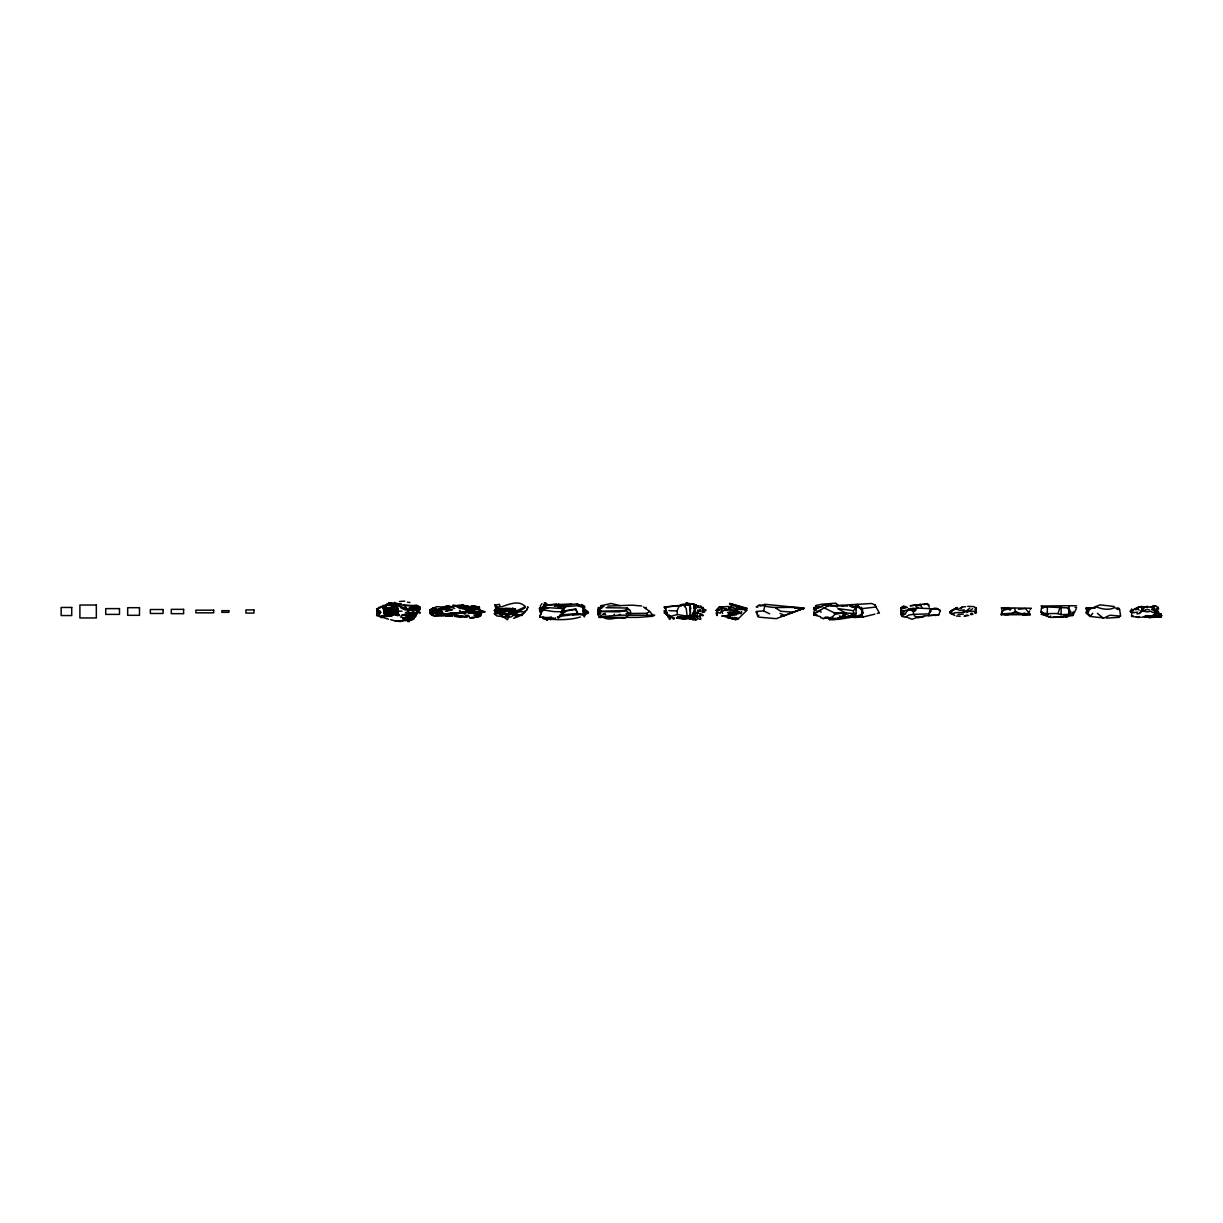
<?xml version="1.0" encoding="UTF-8"?>
<svg xmlns="http://www.w3.org/2000/svg" width="1223" height="1223" viewBox="0 0 1223 1223"><rect width="100%" height="100%" fill="white"/><g stroke="black" fill="none" stroke-linecap="round" stroke-linejoin="round"><path stroke-width="1.5" d="M677.435 618.058L676.426 617.844L678.184 618.196M690.659 618.869L690.674 617.951L689.436 618.211L691.515 618.624L690.888 618.135M382.631 606.287L380.705 607.541M433.141 611.148L432.438 611.103C435.694 611.041 429.151 613.105 431.276 611.469M695.016 610.797L693.884 603.933L664.242 607.051L665.312 608.718M386.025 606.608L386.56 607.739L389.923 607.892L396.451 606.898M383.655 610.445C386.697 607.693 380.506 610.415 385.902 610.506L389.602 609.941C394.372 611.057 400.196 609.023 395.595 606.822L393.821 607.281M690.154 605.737L690.491 616.866L690.154 605.737L690.857 608.809M478.361 616.086C481.342 617.722 482.275 612.004 478.636 611.622C481.251 611.439 480.394 608.901 476.68 608.687L478.942 608.58L476.129 607.923M727.532 612.647L733.8 614.129L734.824 613.915L734.641 611.683M477.337 616.209C475.976 614.97 479.951 618.242 475.701 615.811M385.612 614.374C383.762 616.331 384.282 611.424 384.588 611.775C383.059 609.222 391.085 611.913 385.765 611.775M902.008 612.127L901.351 614.817L905.402 614.114C906.167 609.711 914.972 605.874 915.507 610.323M940.365 610.629L937.154 608.611L933.883 608.458L937.154 608.611L940.365 610.629L938.698 614.94L928.639 615.521L930.596 609.528L937.154 608.611M481.143 614.619L478.697 613.013L480.196 613.151M377.418 611.041L376.791 608.764L380.384 607.602M395.228 605.889C401.037 607.632 394.784 611.638 390.397 608.779L387.324 609.788L386.881 608.076M734.366 617.401L737.668 618.226L737.24 619.45L738.417 618.639L746.687 610.43L746.81 608.274L729.535 603.352M976.03 609.283L976.092 608.045L973.86 606.623L967.714 606.333M440.02 611.959L441.304 610.292M439.776 612.157L439.776 612.157C438.354 613.824 441.625 609.237 439.118 613.38M1041.308 608.595L1041.094 612.188C1047.423 615.414 1055.006 611.852 1061.151 614.71L1069.147 614.252L1069.361 615.093L1067.679 615.658L1071.165 612.509L1068.596 608.259L1069.361 615.093M1086.345 609.727L1086.177 608.03L1087.966 613.075L1086.192 612.738L1087.706 611.699M383.181 608.947L382.784 607.724L386.376 607.388M444.927 615.093L457.035 613.518L450.599 613.411L455.629 613.335M717.855 612.448L716.143 610.216L718.971 607.235L728.082 606.486L733.418 607.327M1042.47 611.959L1042.332 613.915L1041.094 614.267L1047.836 616.102M380.384 606.547L381.163 606.684M498.969 612.31L503.494 617.065L510.862 617.019L524.575 608.014L524.743 606.088C518.369 599.851 508.569 604.544 501.43 606.853L497.44 607.067L494.719 605.156L497.027 610.078M923.732 616.361L917.464 616.942M524.575 608.014L524.743 606.088M598.123 614.695L598.506 607.464L598.307 608.351L600.676 608.335M689.894 617.844L685.308 617.661L684.987 619.083L687.112 617.783M1069.147 614.252L1068.596 608.259M447.251 608.106L439.898 608.886L443.964 607.586M380.078 613.594C377.357 614.053 381.072 619.48 383.013 616.637M444.652 609.497L442.267 609.513L444.148 608.687M559.263 605.033L558.59 603.887M1030.179 609.528L1031.325 608.259L1001.454 607.816L1002.34 612.173M697.4 615.016C687.938 621.33 696.147 611.5 695.535 606.898L695.734 606.012M820.602 616.698L813.647 614.863L814.029 611.745L816.337 608.442L823.92 605.232L847.615 606.058M376.638 609.023L377.54 610.491L376.653 615.521L388.41 619.174M696.85 613.487L697.003 612.31M703.026 608.473L703.164 607.357M1158.471 612.692L1154.955 613.686M565.102 611.821L562.534 612.035L559.721 616.438L557.535 616.973C559.033 620.092 562.809 612.692 565.102 611.821L554.004 611.622L542.462 609.757L539.679 616.958L553.958 618.135M383.793 610.751L384.817 612.249L385.291 611.21M699.77 617.355L700.794 615.475M1157.753 607.77L1157.86 606.944L1158.609 608.55L1156.729 611.79M680.615 618.364L679.254 618.318L682.266 618.716L682.954 617.508L686.623 618.425M468.149 608.626L467.66 607.648L470.091 607.617L476.924 609.13L475.854 609.253M1018.484 609.299L1025.455 608.534L1030.316 614.649L1001.24 614.787L1001.545 612.692L1004.129 609.681L1011.65 608.794M682.266 618.716L683.764 617.615M497.409 609.344L494.933 610.078L501.858 609.589M505.894 608.427L509.655 608.32L515.372 610.812L504.442 609.299L509.028 609.36L505.894 608.427L497.042 608.993L500.62 609.176M680.431 617.997L682.831 618.41M477.153 616.163L477.673 615.826C475.35 615.765 482.978 613.885 480.073 613.747L480.593 614.42M390.947 609.818C387.508 609.176 395.824 609.329 389.602 609.941M385.49 607.036C383.548 607.434 385.428 611.378 387.844 609.39L384.572 609.987L388.394 610.506L385.749 611.103L387.003 610.644M736.322 614.879L721.738 616.102L727.165 615.949L728.862 614.114M411.784 618.593L412.808 618.869L417.456 613.594L420.192 608.901L417.211 605.599L403.559 605.232L388.792 603.153L386.392 604.605L387.997 605.568L387.462 603.826L392.996 604.452L413.664 610.522L419.046 610.69L416.08 607.189L413.496 606.134L403.559 605.232L405.669 606.608L406.051 608.397M689.115 605.171L689.268 603.566L686.577 604.009M669.761 617.126L668.247 616.178L669.684 616.285M974.624 612.28L975.327 613.472L976.382 612.585L976.092 608.045M514.057 608.871L515.586 609.344L514.424 609.329L514.944 611.118L514.363 609.987C517.039 612.203 512.896 612.998 510.71 612.219L508.095 611.347L515.219 610.812L513.92 610.506M586.138 610.674L587.896 612.157L587.667 613.335L583.83 615.383M1137.298 608.397L1138.307 608.06L1137.436 607.678M667.085 613.946L666.856 612.754L665.266 613.38M684.559 606.486L685.476 604.07L680.6 605.11L681.41 604.468M376.745 609.543L377.188 613.411L377.403 612.478M734.503 610.445L733.418 610.201L737.836 611.118L737.866 612.326M446.655 615.536L431.688 615.307L430.007 609.803L432.667 608.244L436.458 608.565M696.422 617.508L693.288 619.664L692.401 619.419L692.386 616.53M515.097 608.871L515.128 610.201M780.106 613.38L784.478 615.398L804.153 608.198L776.253 618.67L758.917 617.156M437.314 610.292C443.108 613.243 439.286 607.892 434.731 610.72M478.468 613.518L479.844 613.503M383.915 616.132L384.511 616.866L384.939 615.169M717.121 614.374L717.366 615.566L716.602 614.42L717.519 611.439M902.177 616.27L901.672 613.105M544.709 606.256L545.229 603.917L546.926 603.765L544.724 605.568M1158.013 612.509L1158.395 613.258L1157.31 612.738L1157.524 611.164L1152.54 608.916M664.502 611.653L665.297 610.262M734.809 611.439L722.762 608.091L720.225 613.151L717.504 612.326M376.806 610.415L378.167 610.231M1046.674 613.885L1045.451 613.594L1045.176 614.787L1042.302 614.221L1041.094 611.897M418.511 610.95L420.238 613.136L418.419 612.081M692.554 614.695L691.989 616.912M677.787 618.181L679.927 617.829M1156.912 607.923L1155.659 610.445M669.562 615.429L668.14 617.08L668.4 615.765M1068.245 607.923L1047.347 606.975L1047.301 613.594M700.091 614.955L700.489 613.442L699.22 613.503M673.445 617.951L673.185 618.976L674.255 618.807M542.462 609.757L543.945 604.758L539.679 616.958M389.648 615.062L396.864 614.175L395.35 614.924C398.377 615.521 400.899 614.267 398.805 615.536M438.919 614.282C434.394 612.463 447.129 614.298 440.662 612.738M1089.387 609.925L1089.922 607.938L1095.166 607.709M692.692 617.997L694.297 617.523L692.401 619.419L692.463 617.34M758.871 615.154L757.786 616.682L756.334 611.531L763.534 610.919L764.879 606.042L759.147 604.85L756.303 606.99L757.97 607.005M429.9 612.57C435.923 612.54 428.509 612.906 430.267 612.83M465.764 610.323L471.069 609.574L474.814 610.873L471.94 610.094L473.484 610.277M956.233 608.167L957.15 607.418L950.347 611.867M523.368 613.854L525.538 610.843L524.56 612.081L517.039 611.439M437.635 610.613L438.874 610.567C436.535 610.139 440.311 608.855 438.216 609.696M705.365 609.88L704.586 612.188M478.896 611.24L478.942 610.246L484.92 611.882M480.318 611.454L479.599 612.264M689.405 615.276L687.464 618.196L688.748 615.979L688.259 617.798L689.42 617.187M1060.188 606.929L1057.971 613.503M903.354 614.129L904.24 611.133L910.294 608.458M510.71 612.219L511.29 612.692C513.477 613.457 517.619 612.478 514.562 610.69M694.603 605.584L693.884 603.933L679.453 605.645L676.931 610.95L677.435 614.527L690.491 616.866M692.677 613.059L694.282 611.974L694.465 606.165L693.823 606.868L695.811 607.953L694.924 609.864M599.01 610.858L597.94 614.252L599.331 617.447L638.589 617.37L652.486 616.316L654.687 615.245L619.037 615.184L602.572 616.514L597.879 613.442M512.804 613.778L513.843 613.854M901.427 612.555L901.443 607.846M1131.795 612.31L1131.55 616.438L1140.692 617.309M740.786 613.824L741.398 611.913M527.113 609.62L527.908 606.822L526.67 610.124L521.029 615.414L512.88 614.68M928.639 615.521L930.596 609.528M664.746 612.662L664.93 612.326M664.425 612.188L667.391 615.628M436.091 610.919L437.635 611.5L435.434 611.714M693.945 608.519L694.511 606.837L693.884 607.877M496.645 609.513L497.608 610.996L496.645 609.513L499.152 608.672M386.086 614.634L390.061 613.319C386.636 612.203 382.921 615.903 387.125 614.175L391.115 613.396M689.558 617.233L690.322 615.047M478.743 613.258L478.055 611.821M437.635 611.5L432.3 611.454L440.433 611.148L439.867 610.613M496.553 609.773L494.413 610.537L498.22 611.668L497.027 612.799L496.966 611.943L498.403 612.799L506.934 611.225L503.249 612.157L505.848 610.491L502.638 611.5L497.929 610.491L504.059 610.934M561.846 613.426L560.745 611.928L562.534 612.035L561.51 611.729L564.506 606.96L563.635 611.439M386.453 613.625L384.16 613.9L386.208 613.763M693.12 615.658L694.511 612.845M480.364 614.267L480.456 614.007M1068.352 609.314L1069.621 605.706L1076.637 605.828M695.199 610.155L694.435 614.665L692.753 616.774M477.872 616.514C481.679 616.545 475.655 617.202 478.025 617.08M416.829 611.928L419.046 610.69L415.514 613.457L413.038 612.738L412.472 614.298L413.71 615.307L401.22 621.039L411.998 619.878M416.324 614.389L415.575 616.484L414.062 616.82L415.575 616.484L413.389 615.398L416.324 614.389L413.955 617.416M444.163 615.673L434.746 616.102L429.9 613.411L430.71 611.133M688.106 617.615L687.616 617.89M686.653 617.095L684.987 619.083M478.606 616.193L480.563 615.888L478.912 615.459M695.535 614.252L696.254 612.295L693.579 616.3M398.408 611.485L398.087 610.629M384.572 610.246L385.902 611.286M480.318 609.864L476.68 608.687M1001.24 614.787L1002.004 613.289M384.175 613.09L385.52 613.243L383.67 613.029M500.146 611.561L497.088 611.729L497.899 610.216M1160.337 615.75L1161.315 616.927L1159.557 617.126L1161.131 613.992L1159.068 613.977M383.839 606.623L383.869 606.363M500.268 616.392L496.721 615.903L494.413 613.946L496.202 609.192M961.156 607.51L962.073 607.632L959.81 608.442L960.957 608.183M384.603 614.374L384.435 612.738L390.168 612.295M901.489 609.283L900.724 607.846L904.347 606.898M700.336 609.436L698.471 611.164L701.131 611.255L698.73 610.812L700.764 610.415M390.626 619.694L395.335 620.994L402.26 620.703L405.914 619.19L406.755 617.004L411.432 615.765L404.584 614.298L401.297 615.566L409.399 614.863L409.674 616.56M382.784 607.724L384.328 607.953M739.074 609.36C742.606 609.788 744.608 609.681 746.81 608.274M442.267 609.513L440.861 608.458L442.909 608.32L440.861 608.458M1062.741 617.172L1050.496 617.401L1047.117 616.239L1048.004 614.084M438.721 612.127L440.402 612.433L438.4 613.151L439.286 612.754M671.901 617.095L669.378 618.93L668.629 616.835L677.435 614.527M704.326 609.253L702.369 612.509L703.179 611.194M628.867 609.192L627.078 608.014L625.702 610.476L624.051 610.797L625.702 610.476L629.585 614.099L630.823 612.769L629.937 610.048L627.353 609.589M476.924 612.677L477.857 613.38L478.376 612.524M613.839 615.444L614.359 614.206M384.144 606.18L381.255 607.174L383.319 606.593L382.539 605.691L385.398 605.171M477.826 613.304L478.438 612.035L475.992 612.188M478.224 612.28L479.126 610.583M561.51 611.729L562.87 608.565L543.18 607.388M475.671 606.455C470.672 606.486 481.082 606.44 478.774 607.709L473.622 607.097M478.942 606.99L479.569 607.464L472.965 606.379L475.976 606.746L475.319 606.302M1136.84 613.915L1139.423 613.472L1144.59 607.25L1138.552 606.868L1133.828 609.436M477.658 617.263L477.811 616.499L476.756 617.355M396.252 608.121L396.894 607.648L395.457 605.935M389.266 607.678L386.85 608.473L392.048 608.198M440.616 614.802L439.271 613.564L435.235 613.182M384.817 607.235L383.93 607.158M1150.369 615.735L1149.987 616.575L1144.973 615.918M397.918 609.268L397.276 607.418M397.521 609.543L397.75 610.292L396.359 606.96M696.177 604.712L695.887 605.232M1139.423 613.472L1142.328 609.36L1141.502 608.718L1144.59 607.25M1076.179 609.023L1072.816 615.475L1065.829 616.514L1065.309 615.719M563.879 612.433L562.748 611.668L564.124 611.943M389.495 611.286L395.625 609.528L392.552 609.513M398.316 613.442L396.466 614.909L398.759 614.802L398.087 613.763M383.991 607.709L383.365 607.556M685.904 604.666L687.066 604.896M701.482 614.863L701.971 613.946M599.194 609.482L601.196 605.675L611.21 603.459L619.985 605.66M441.503 608.733L447.817 608.488M514.944 611.118L514.012 610.384L515.663 612.356L513.232 612.05L515.357 613.166L515.189 610.583M439.99 609.375C442.053 608.335 439.623 610.476 441.136 608.213M441.044 610.338L441.686 609.666L440.418 609.482M447.083 615.566L443.429 614.97L445.952 615.261M597.879 611.852L601.196 605.675M1067.893 615.628L1066.716 617.156M1156.683 612.677L1156.255 612.433M695.795 620.122L698.165 618.609L699.984 619.312M405.914 619.19L413.542 618.196L414.658 616.744L410.164 615.23L413.68 618.96L409.705 618.548L408.451 617.08L410.164 615.23L413.512 614.328L413.71 615.307L405.44 612.769L409.797 610.583L403.33 608.244M686.883 604.575L687.036 603.612M667.024 614.389L667.743 615.261M390.351 615.521L388.425 615.964L390.015 615.918M477.306 608.794L478.866 609.1C476.068 608.534 482.03 611.653 479.554 609.711L480.15 609.513M384.251 608.167L385.306 609.192L383.533 609.192L385.597 609.666M734.824 613.915L738.784 613.227L739.655 611.699M438.079 609.956L439.088 610.338L437.727 610.124M694.037 612.692L693.166 613.977M697.309 613.212L698.012 611.989L697.813 613.701M495.804 611.76L498.22 611.668L494.979 611.179L495.009 609.543M541.514 604.544L541.927 603.658M393.852 615.108L390.779 615.811L392.476 615.291M476.802 615.459L477.673 614.955M1132.834 612.738L1137.619 612.142M729.091 608.504L727.41 610.506L724.077 610.292L722.013 611.79L722.548 613.472M693.41 614.343L689.971 616.789L677.175 617.493M544.48 618.058L545.305 618.074M480.501 609.849L478.896 610.629L479.676 610.644M694.526 612.326L693.502 612.585M514.363 609.987L514.424 609.329M384.328 611.531L384.098 612.555L384.955 611.974M437.865 613.808L439.76 612.738L438.935 612.356M828.047 606.318L830.921 604.33L813.647 613.656L814.549 613.243M690.919 618.211L689.543 618.471M1131.443 611.5L1130.648 612.31L1130.541 610.552M1153.9 615.215L1156.866 613.701L1156.148 611.913M689.191 619.021L689.848 618.655M1161.682 615.857L1158.93 614.619M645.469 608.534L646.248 607.327M683.351 618.624L685.308 617.661M693.426 613.457L694.863 611.24M391.329 611.775L388.501 612.249M388.838 611.959L390.932 611.5M466.941 606.776L472.766 606.914M716.54 612.937L716.602 614.42M901.198 613.182L901.29 614.924M478.071 607.021C475.946 608.473 480.517 608.657 476.206 607.739L478.912 607.342M395.809 608.076L396.497 607.449L391.574 607.449M397.108 609.39L397.918 608.58L397.078 607.479M687.188 616.896L686.241 608.534L683.795 605.156L689.39 604.483M838.122 605.064L835.783 603.199L821.856 604.208L816.276 605.477L813.647 609.299L814.487 610.262M583.692 612.54L588.385 612.585L583.891 613.9M850.123 615.872L856.161 613.61L855.993 608.091L849.679 606.042L858.531 606.791L862.23 608.458L862.903 612.738L861.038 614.619L857.98 615.949L850.596 615.215M1092.812 613.289L1090.075 616.438L1086.177 613.166L1087.064 613.442M433.676 612.356L430.282 612.448L436.947 612.341L432.804 612.173L436.963 613.38M863.193 612.754L860.916 615.704L857.537 616.973L845.903 616.698L837.556 617.936M394.433 602.373L395.243 603.489L388.792 603.153L392.996 604.452L391.773 606.058L386.392 604.605M398.071 613.396L398.056 611.714M440.999 614.206L438.155 613.594L446.899 615.689M385.551 606.379L386.682 607.648M1153.274 617.049L1159.328 616.973L1150.033 617.523L1150.415 615.811L1151.974 616.285M437.574 613.701L438.354 613.594L437.391 613.258M680.508 617.539L679.713 618.15M600.34 613.136C597.328 612.203 598.062 606.853 599.958 610.996M440.219 613.931L441.579 613.335L440.28 613.396M386.911 612.111L384.817 612.249M1028.421 612.601L1029.644 610.996M855.993 608.091L853.333 610.674L837.893 608.58M969.732 608.167L964.595 612.31L954.811 612.723L952.304 614.252L949.889 613.182L951.463 610.353L956.447 608.901L958.419 609.773M445.86 608.886L449.804 608.764M397.964 611.408L388.685 611.255M433.936 611.989L435.25 612.631L432.009 612.998M951.356 611.408L949.889 612.173L956.355 607.739L958.068 608.442M822.146 606.746L813.677 607.77L815.328 609.237M477.444 607.525C482 609.941 473.072 607.907 478.652 608.167M694.114 619.725L696.132 619.587M474.814 606.73L474.31 606.516M695.444 605.599L696.911 605.675L694.817 605.018M1141.548 606.211L1140.6 607.158M698.44 610.185L697.416 610.231L698.471 611.164M706.16 610.17L705.274 610.002M700.855 619.19L700.703 617.967M740.205 609.329L742.101 607.143M396.894 607.923L392.262 607.571M541.223 608.351L543.868 606.608M600.875 611.301L625.06 610.491L619.144 611.836L598.857 611.592M703.653 608.978L702.797 609.941L701.513 607.709M700.565 614.817L699.938 616.102M376.653 615.521L377.418 612.876M494.413 613.946L499.596 613.487M440.158 609.13L438.476 609.773L439.485 610.109M734.641 609.956L741.046 608.504L736.292 607.602M378.931 607.327L379.711 607.602M390.427 609.39L391.987 609.941L391.391 609.39M431.52 612.738L432.82 611.928M376.806 611.622L377.785 610.567M1130.128 611.225L1137.757 608.045M471.283 607.372L468.103 607.327L473.79 607.969M390.061 613.319L393.944 612.631L392.889 612.784M477.367 615.658L476.817 614.603M681.012 606.149L681.914 605.186M698.027 606.241L698.945 605.92M521.12 614.496L520.157 615.49L522.481 614.298L521.12 614.496L521.61 615.108M734.442 611.592L733.326 612.708L729.137 611.714M702.797 615.735L703.363 615.169L702.338 615.566M431.046 612.356L432.468 611.561L430.741 611.821M468.088 610.965L471.207 610.399L468.531 610.063M732.929 613.763L734.778 611.959M843.977 612.585L834.866 614.435L832.588 616.652L833.062 618.548L837.801 618.502L846.102 614.389L845.857 612.968L838.397 609.069M619.037 615.184L619.969 614.282M665.45 611.699L664.181 612.922L667.024 613.212M734.87 609.941L735.956 608.901L737.836 611.118L735.726 611.729L734.702 610.858M447.893 609.253L452.586 609.558L448.734 609.956M442.864 607.464L445.386 606.791M378.411 613.029L377.448 614.634M554.768 618.67L555.563 617.921M397.246 609.13L397.292 608.32M496.951 611.393L499.672 611.362L496.951 611.393L497.608 610.996M1119.412 617.325L1106.479 618.15M464.236 605.492L462.049 605.767L464.801 606.348L459.328 605.507L468.424 606.302L466.834 605.813M544.862 603.872L545.718 603.122L544.862 603.627M431 612.28L434.18 611.683M544.204 604.804L545.229 603.917M390.106 609.696L387.37 610.231L389.877 609.421M1070.691 615.093L1074.161 612.081L1072.754 612.326M478.896 612.54L477.245 612.937M480.119 613.227L484.812 611.806L478.438 609.956L479.768 610.246M697.385 616.468L698.073 615.888L697.721 617.508L696.896 615.536M443.72 614.466L446.105 613.64M515.571 611.347L511.963 610.552L510.862 609.161L512.192 608.366M702.843 612.28L702.919 611.775M390.244 610.032L389.22 610.598L398.194 612.127M1131.657 608.901L1131.26 610.002L1133.094 611.194M741.734 611.836L740.893 613.35L738.784 613.227M730.62 615.735L728.067 617.691L723.603 616.025M853.7 617.539L863.224 616.958L874.904 614.129M702.583 607.479L697.829 607.495M956.355 607.739L950.485 611.668L950.852 612.57L949.889 612.173M1109.597 615.307L1104.17 617.997L1090.075 616.438M557.902 617.89L558.85 617.187M387.905 612.799L386.208 612.784L387.599 612.249M438.033 612.494L438.4 611.821L436.733 611.821M429.9 610.323L432.667 608.244M541.437 607.907C538.013 609.161 542.355 609.268 539.526 608.274L544.113 607.541M386.575 613.885L387.737 613.411L386.208 612.784M791.036 613.059L802.64 608.595C790.043 605.737 777.079 609.299 764.879 606.042M514.577 609.818L515.495 609.467L514.684 610.445M495.177 609.987L494.413 610.537L496.645 610.323L495.605 609.971M626.008 613.564L647.013 613.289L649.596 611.408L652.761 615.062M1138.796 607.327L1140.142 606.776M1156.209 611.424L1158.731 612.173L1155.613 613.044L1151.699 612.02M694.985 608.534L695.811 607.953M588.385 612.585L585.175 609.406L584.013 609.849M627.689 616.285L624.739 618.288L621.957 618.135C615.964 616.789 610.216 620.948 604.315 617.86M688.243 617.905L687.188 618.318L688.381 618.288M471.39 611.668L472.781 611.683L466.146 611.133M512.865 609.085L511.611 608.58M1150.033 617.523L1143.673 616.698L1150.033 617.523L1146.104 616.254L1147.235 615.475M384.098 612.555L384.97 612.387M459.481 608.458L461.3 608.29M1142.894 616.774L1141.93 617.263M724.077 610.292L726.355 608.748M389.648 609.589L388.226 610.139L389.036 610.231M571.6 603.948L547.4 605.033L539.526 610.262L540.918 613.594M757.465 613.013L756.303 612.096L757.129 611.546M975.006 609.65L976.474 608.672L974.884 607.632M502.607 614.282L506.689 614.236L500.39 614.099L506.689 614.236M1030.316 614.649L1018.881 613.182L1015.533 611.301L1012.491 613.182L1001.561 613.915M1012.491 613.182L1017.918 612.784M1140.799 611.913L1146.486 609.497L1149.36 609.818M1089.28 614.619L1088.225 614.313M394.372 609.207L392.583 609.283M445.233 608.794L442.191 609.329M511.871 613.457L509.15 615.184L505.221 614.863M391.222 608.932L389.464 609.222M475.9 607.495L478.193 606.99M1041.094 606.058L1069.621 605.706M514.593 611.745L524.636 607.128M600.34 608.947L602.175 607.846M456.852 606.898L467.66 607.648L464.816 607.204M545.626 602.801L544.296 602.954M929.327 612.219L931.299 611.057M599.331 617.447L600.294 616.881M396.497 607.449L394.54 608.045L397.016 608.565M685.828 603.138L687.143 602.603M463.884 612.815L459.359 612.417L464.557 611.622L472.965 612.402M478.499 607.25L476.939 607.479M544.113 608.488L539.71 609.421L540.856 610.445M1048.998 617.004L1050.725 616.04M515.051 612.173L515.8 611.76L514.195 612.066M384.068 609.513L384.572 607.693L385.979 607.816L385 607.892M448.52 606.99C449.483 606.409 445.661 606.318 447.786 606.853M377.555 608.855L378.35 609.436L377.693 608.519M817.438 612.081L820.679 610.353M603.52 614.114L605.079 613.304M496.645 610.323L494.489 610.797M1087.018 611.24L1086.177 611.836L1087.201 611.546M445.417 614.435L444.698 614.817L445.784 614.955M665.924 612.891L664.884 612.31L665.572 611.959M694.175 611.271L694.847 611.026M386.606 614.527L389.036 613.824M393.653 614.175L394.479 613.763L391.161 614.558M432.331 609.283L429.9 610.95L431.108 614.099M463.334 607.755L464.45 607.755L462.34 607.938M457.356 613.243L458.854 613.304L455.919 613.075L457.784 613.044M462.676 605.064L461.254 605.217L463.548 605.156M540.566 605.14L540.566 607.357M386.575 611.286L390.718 610.965M664.303 610.797L665.862 610.598M665.159 607.541L666.52 606.898L664.242 607.051L665.694 608.626L665.174 607.082L666.52 606.898M756.303 612.096L757.541 611.515M478.514 608.779L478.545 608.106M1114.245 606.501L1100.027 604.85L1088.088 609.864M688.625 617.982L687.922 618.318L688.946 618.165M416.722 610.399L420.192 608.901L419.03 607.755M972.682 608.718L966.858 612.57M383.074 616.988L381.5 617.294M465.306 606.363L466.009 606.042L464.419 606.134M718.971 610.231L719.904 609.803M441.686 609.666L440.448 609.757M397.032 615.429L398.041 615.001L397.23 614.741M921.775 607.388L920.674 604.468L910.157 605.782L927.294 603.627L929.083 605.202M398.576 613.029L393.47 613.136M397.582 615.719L398.071 615.582M502.668 609.192L497.929 610.491M550.212 619.755L552.292 618.884M683.305 604.33L682.388 604.33M665.771 613.808L666.734 613.961M389.143 615.658L386.774 615.979M822.804 618.67L828.674 617.248M394.846 609.589L393.149 609.711M442.007 613.38L442.909 613.044M477.551 616.988L478.422 616.652M448.214 613.793L450.691 613.075M500.146 613.35L503.494 617.065L506.826 615.796M854.403 614.481L851.483 615.597L855.81 613.992M396.695 608.672L397.2 608.978M459.42 610.797L460.215 610.506M402.764 618.471L406.755 617.004L403.575 617.86L400.425 616.912M468.18 609.161L467.201 609.528L469.815 609.925M959.291 610.323L964.305 609.91M759.972 606.195L764.941 604.3L804.153 608.198M1135.647 609.773L1137.573 609.085L1139.179 610.185M383.625 616.163L381.163 615.842M446.303 606.318L445.203 606.639L446.884 606.165M431.78 612.692L433.554 612.05M830.539 605.966L871.632 603.474L875.546 605.079M477.23 613.594L474.493 612.998L476.97 613.12M852.676 617.095L838.198 619.404L835.156 618.441M905.494 616.682L911.961 619.251L918.611 616.988M970.527 613.763L972.163 613.227M383.976 611.118L386.651 610.308L386.3 609.344M557.535 616.973L560.149 616.132M441.748 614.558L440.295 614.573M831.961 617.08L828.827 618.074L825.342 617.065M382.539 605.691L386.132 606.195M387.553 611.836L389.77 612.234M722.762 608.091L718.298 609.406L719.032 609.681M430.007 609.803L433.477 610.17L443.016 608.183M387.125 614.389L397.964 612.998M438.965 612.815L439.73 612.57M924.068 604.621L927.294 603.627L929.297 607.097M383.319 617.065L382.249 617.187M968.754 615.459L964.167 616.209L967.072 614.94M470.167 612.54L467.094 612.356L472.384 612.723L465.81 611.454L470.305 611.928M441.702 614.236L440.586 614.236L444.255 613.503M393.531 607.097L396.573 606.639M794.583 608.366L798.084 607.372M1086.773 612.341L1087.996 611.989M507.82 613.793L509.731 613.243M1141.242 606.684L1140.157 606.99L1140.906 607.403M1157.524 611.164L1156.209 611.072M465.596 611.76L462.004 612.478M902.482 615.108L904.271 614.634M442.374 613.915L443.98 613.487M580.39 617.004C568.282 620.627 555.425 619.816 543.012 618.578L551.466 617.004M961.416 607.296L962.425 607.036M480.104 613.457L480.899 613.487L478.912 613.87M1153.778 607.434L1155.185 609.757L1154.329 610.781L1157.34 610.812L1158.043 611.806L1156.331 611.714M547.782 619.465L546.299 619.847L547.415 620.199L545.779 619.159M511.856 610.032L512.773 609.299M418.587 609.528L416.019 609.13L414.368 607.097L409.231 607.739L416.08 607.189L420.192 608.901M694.786 615.505L695.581 615.307M432.438 608.779L436.55 606.654L444.882 607.235M686.684 603.275L687.892 602.97M448.229 608.809L444.041 609.39M458.09 606.822L463.15 606.7M472.567 607.495L473.362 607.311M549.677 619.419L550.533 619.205M802.548 609.008L803.985 608.657L802.227 607.877M928.96 613.885L913.52 614.359L908.658 615.047L905.402 617.218L902.161 616.453L900.801 613.38L900.969 607.816L903.537 605.905L907.39 607.403M480.486 615.658L478.545 616.132L479.783 615.337M442.237 608.611L443.781 608.672L441.106 608.519M700.229 605.935L701.238 606.394M693.533 618.655L690.674 617.951M441.488 607.907L444.438 607.984L442.42 607.617L443.49 607.739M672.589 618.242L673.842 618.181M734.427 610.736L735.405 610.506M842.739 615.169L846.102 614.389L844.206 614.986L842.173 612.723M445.447 614.099L445.172 614.313M438.4 611.821L440.081 611.439M458.38 605.92L452.846 605.354L461.132 606.165M447.771 609.727L449.498 609.36L448.719 608.702M452.372 612.952L456.683 613.029M508.829 613.747L512.865 613.044L504.304 613.747M1157.386 613.197L1161.101 613.961M390.534 613.977L387.125 614.175M445.325 611.194L447.068 610.827M499.274 612.524L500.39 612.295M393.302 611.668L395.962 611.867L392.568 611.668L393.852 611.79M439.669 610.996L440.494 611.057M1150.919 611.21L1147.464 611.897L1141.38 610.736M394.662 609.681L396.328 609.65M602.435 606.853L604.024 606.547M392.002 609.008L394.907 608.611M389.434 614.466L388.501 614.649L389.908 614.848M515.158 612.891L517.986 612.341M1004.129 609.681L1009.801 608.825M1146.685 607.005L1151.699 606.96L1152.081 607.999M465.566 605.737L463.395 605.553M469.724 608.091L470.091 607.617M407.381 602.175L409.934 602.526M1146.104 616.254L1150.415 615.811M559.645 616.346L577.577 614.007L583.585 615.276L584.472 616.866L584.579 610.98M970.955 614.634L973.095 614.236M397.185 610.124L398.163 611.347M449.315 613.35L447.908 613.549M917.709 617.768L923.441 616.851M494.719 605.156L499.488 604.361L499.993 606.318M471.207 608.427L472.307 608.534L470.029 608.366L470.901 608.702M448.917 606.318L447.542 606.547L448.413 606.593M497.012 612.387L497.333 611.041L498.22 611.668M499.106 613.319L498.296 613.227L499.81 613.533M935.32 615.505L938.698 614.94L923.915 615.949M495.804 610.644L497.027 610.445M390.427 610.369L394.142 609.788M598.444 608.137L601.624 607.617M498.158 611.852L496.462 612.127L499.871 612.28L497.425 612.738M446.059 611.317L447.297 611.118M746.687 610.43L744.379 609.635M1063.949 616.147L1066.869 615.689M450.966 609.681L452.327 609.482M738.937 613.579L731.14 614.68M452.403 606.455L450.278 606.837L452.739 606.684M681.792 618.456L682.648 618.593L681.058 618.272M834.713 619.679L838.993 619.037M455.827 612.891L462.432 612.769M463.838 608.626L461.958 608.534L466.422 608.901L464.587 609.023M543.425 610.491L539.526 609.054L541.437 608.779M584.579 611.103L584.472 615.566L583.585 614.359L577.577 613.396L559.645 615.169M382.447 606.96L384.404 606.379M378.335 611.928L380.139 613.289M731.293 617.554L732.791 617.355M443.704 608.488L444.622 608.366M502.638 611.5L505.389 611.133M542.798 608.84L548.149 608.137M387.034 616.316L388.058 616.224L386.239 616.346L388.425 616.086M728.618 608.167L730.788 607.877L728.984 607.342M387.691 610.996L388.486 610.904M457.188 606.501L458.549 606.333M470.289 606.425L468.776 606.623L470.656 607.22L467.079 606.577M462.386 606.532L463.395 606.409M962.853 606.99L965.681 606.654M856.559 608.687L855.81 605.752L860.793 608.794L875.989 607.005L879.429 613.059L877.273 613.411M914.773 610.078L915.981 609.574M435.801 612.234L438.553 612.096M547.4 605.033L556.664 603.994M391.773 611.164L393.179 611.011L391.803 610.308M445.203 606.639L446.655 606.684M474.325 606.807L476.618 606.975M514.363 612.57L515.25 612.677M391.773 607.846L389.862 607.586M554.294 606.333L576.92 603.887L584.808 606.669L581.781 604.437M583.478 611.775L587.422 611.76M901.382 608.06L904.301 608.427M1159.266 617.141L1161.315 616.927L1160.367 614.588M381.591 615.597L382.814 616.132M1047.347 606.975L1041.751 607.556L1043.097 608.045M583.096 611.301L586.627 610.934M679.453 605.645L665.174 607.082L667.834 615.276M957.976 614.512L963.372 614.084M384.955 616.621L383.319 616.575M444.377 607.434L446.594 607.693M446.915 614.298L447.74 614.221M544.373 608.351L540.642 608.687L543.945 609.895M813.647 614.863L816.995 614.695M1155.827 606.318L1150.598 606.776M680.049 618.242L679.652 617.936M1147.663 606.883L1142.878 606.975M392.873 611.271L394.295 611.148M442.39 611.959L440.968 612.081L441.946 612.02M558.055 607.281L576.92 605.721L584.808 607.831L581.781 606.149M673.261 618.318L674.347 618.226M389.617 612.815L391.284 612.83M513.782 611.668L515.112 611.225M478.774 607.709L476.802 606.547L478.697 606.837M495.407 607.953L498.006 607.755M376.592 608.779L377.387 608.871M1161.3 616.514L1160.337 616.575L1161.315 616.927M435.052 611.546L432.697 611.5M458.763 616.3L466.697 616.896L461.193 616.53M399.493 601.487L404.691 601.135M396.42 605.798L401.526 606.776M448.061 609.451L449.498 609.36M544.373 609.115L539.526 609.054M850.979 617.325L856.513 616.958M478.193 616.01L479.034 615.949M513.522 618.334L519.179 616.254L514.914 615.918M448.367 614.986L447.312 615.047L448.719 615.245M394.677 610.674L395.946 610.598M394.8 612.524L396.39 612.448M387.737 613.411L386.162 613.029M429.9 613.411L430.878 613.442M436.137 610.72L438.644 610.674M677.359 616.988L681.043 616.789M684.727 616.606L690.261 616.316M963.22 611.317L974.976 611.332M1159.817 615.933L1161.85 615.597L1152.769 615.23M819.227 607.525L813.647 607.8L815.588 608.55M478.117 607.785L477.322 608.091M451.379 614.343L446.93 614.481M465.382 613.549L463.823 613.625L465.81 613.671M394.647 612.387L390.473 612.02M511.78 612.509C518.521 610.919 512.758 614.022 510.251 611.714M413.038 612.738L407.947 612.968L413.512 614.328M408.62 609.788L405.134 609.925L400.854 607.831M688.029 618.685L686.271 618.67M468.424 610.445L471.207 610.399M607.755 606.073L632.138 605.156L641.647 605.996M572.456 614.94L578.601 614.71M694.098 611.133L695.23 611.087M858.026 616.759L850.184 617.049L847.722 614.756M606.042 607.709L627.078 608.014M451.119 606.929L453.381 606.944M468.699 610.751L475.044 611.332L466.896 610.445M513.66 613.029L514.852 612.631M1094.707 608.198L1086.452 608.121M832.343 618.074L825.815 618.074M1089.922 607.938L1086.177 608.03L1088.837 611.271M736.246 613.87L734.992 613.319M677.083 618.074L679.147 618.379M473.209 608.091L471.956 608.106L474.585 608.534L471.864 607.8M434.272 611.393L435.159 611.378M511.55 612.295L514.562 612.234M447.587 607.128L449.04 607.112M696.682 605.996L697.584 605.981M477.643 609.467L480.196 610.308L479.416 610.46M1144.514 606.746L1145.661 606.822M1058.782 617.095L1053.049 617.279L1067.068 616.958L1064.3 615.765M455.491 605.599L457.127 605.584M1157.677 613.64L1158.227 613.227M454.513 616.361L460.521 616.698M439.699 609.375L442.65 609.406L441.044 609.1M440.066 610.705L441.06 610.537M450.599 613.411L452.235 613.396M447.985 610.598L449.07 610.598M833.566 619.801L829.408 619.557M665.816 614.221L667.498 614.236M474.356 617.539L471.451 617.523L474.662 617.6M1087.492 608.198L1090.213 608.213M908.521 609.023L919.253 608.137L932.171 608.779M563.788 607.785L564.934 607.8M721.815 608.244L720.5 607.693M469.922 617.798L472.919 617.829M457.555 605.293L461.117 605.538M386.85 608.473L388.241 608.672L387.171 608.916L387.569 608.06M544.388 603.673L545.55 603.688M453.534 608.244L454.696 608.259M445.401 615.398L446.303 615.414L443.429 615.093M956.279 609.513L956.065 608.657M384.572 607.693L385.979 607.816M466.192 615.521L468.623 615.566L467.048 615.398M468.715 606.807L469.922 606.822M395.518 607.22L396.772 607.25M602.282 614.42L605.599 614.496M398.301 611.118L402.015 611.21M378.549 612.219L379.482 611.118M379.222 612.081L380.46 612.295M831.946 617.921L825.005 617.63M466.559 616.346L469.25 616.423L465.489 615.949M433.538 611.821L430.679 611.668M473.163 606.761L473.958 606.791M470.381 617.814L472.628 617.89M1017.383 613.136L1018.881 613.182M683.107 618.685L685.843 618.792M470.014 617.844L472.292 617.936M823.492 607.51L833.903 612.647L840.69 612.922M843.167 612.83L856.161 613.61M668.935 610.613L676.931 610.95M667.85 616.698L669.791 616.774M471.268 611.332L473.821 611.439M902.161 616.453L901.091 613.793M690.567 604.055L689.161 603.52M447.496 610.277L449.774 610.384M718.971 607.235L722.808 607.556M386.743 616.361L387.722 616.407M598.2 611.699L599.102 611.745M478.85 614.527L480.012 614.603M956.585 616.056L960.162 616.27M472.537 613.227L468.531 612.723M1008.333 608.473L1001.454 607.816M467.538 608.152L468.913 608.244M459.16 615.536L455.797 615.307L464.893 616.484M690.414 619.174L689.237 618.746M447.572 606.042L448.459 606.104M792.321 612.111L780.717 611.24L775.367 607.739M738.417 618.639L733.326 618.486L735.94 619.648L728.067 617.691L735.94 619.648M695.199 605.645L695.765 605.691M469.311 611.561L470.534 611.362L469.021 611.21M407.549 621.498L409.399 621.651M729.627 609.268L732.164 609.482M1120.237 616.132L1110.576 615.261M716.128 610.491L717.519 610.613M409.812 620.52L413.68 618.96L411.692 618.058L412.717 619.281M459.833 615.918L454.146 615.322M915.446 610.002L909.148 609.528M450.4 615.597L452.846 615.811M473.974 615.719L475.136 615.826M780.794 615.704L784.157 616.01M478.346 609.192L477.52 609.115L480.257 609.482M448.734 614.894L446.41 614.665L447.694 615.077M456.087 615.811L459.114 616.102M385.597 609.421L385.199 609.91M461.545 617.095L456.469 616.453M445.906 615.857L449.391 616.209M449.682 615.918L451.623 616.117M469.097 607.8L471.696 608.351M464.939 617.019L466.88 617.233M443.429 614.97L444.423 615.245M468.562 608.886L470.687 609.314M502.592 608.565L509.028 609.36M431.688 615.307L434.868 615.719M903.675 607.785L905.83 608.06M1075.063 607.495L1076.683 607.709M512.62 614.114L521.885 615.536M480.043 613.549L481.052 613.87M1004.863 614.741L1005.81 614.863M475.426 617.019L476.557 617.187M851.162 606.562L856.482 607.311M472.261 611.867L474.432 612.188M669.378 618.93L670.25 619.067M512.513 609.482L513.614 609.635M444.53 608.03L442.94 607.877M511.963 610.552L504.442 609.299M450.11 606.149L448.887 606.134M380.934 617.477L381.714 617.6M683.581 618.624L684.437 618.762M475.548 614.359L473.087 613.533M1138.644 617.554L1136.259 617.095M510.388 608.657L511.596 608.855M516.137 615.811L517.956 616.117M458.946 608.03L459.863 608.183M664.181 610.873L665.419 611.103M460.505 613.105L461.988 613.38M394.081 603.612L388.792 603.153M1043.418 613.38L1041.277 612.555M728.633 615.49L730.467 615.842M478.942 608.58L476.588 607.923M717.565 613.319L716.128 613.044L717.137 613.64M391.895 614.236L392.965 614.466M441.365 614.16L442.176 614.328M387.263 604.407L392.262 605.461L387.462 603.826M381.958 607.005L380.72 606.746M388.547 611.76L387.737 611.255M1153.075 605.538L1156.652 606.318M473.423 606.256L472.216 605.966L473.53 606.134M735.925 611.76L736.735 612.876L735.42 612.249M1139.683 606.684L1141.166 607.036M472.705 608.947L474.157 609.268M1157.203 611.897L1151.5 609.421M1071.684 615.215L1072.816 615.475M509.028 613.182L510.19 613.457M1043.341 606.837L1041.614 606.425L1041.66 607.556M597.879 610.17L601.181 610.95M457.738 612.616L459.084 612.952M820.755 617.737L823.874 618.578M1095.793 606.516C1101.097 609.085 1108.848 610.567 1114.459 607.648L1119.611 609.604L1120.635 616.071M672.895 618.211L674.209 618.548M377.693 610.185L378.626 610.491M472.43 610.506L473.698 610.858L469.892 610.705M543.945 610.277L540.765 609.696M462.309 606.853L466.896 607.265M915.828 606.623L917.953 607.25M745.495 608.32L732.256 604.269M474.065 607.112L474.937 607.372M1088.348 614.512L1089.51 614.879M380.093 611.011L379.589 611.011M839.36 615.933L841.745 616.682M379.573 611.806L380.903 612.326M409.292 616.82L413.542 618.196M469.556 607.158L470.442 607.449M472.735 609.36L474.203 609.834M477.612 612.295L475.808 611.699L478.468 611.607M468.562 612.478L469.693 612.998M411.998 607.709L416.019 609.13L409.995 609.497L415.514 613.457M744.945 609.727L729.688 604.193L731.767 605.232M477.23 608.412L478.315 608.809M477.994 614.496L479.171 614.94L477.215 615.123M397.888 610.002L396.894 610.613L397.75 612.31L394.723 611.638M904.24 611.133L901.03 610.369L900.709 608.442L900.724 609.314M731.216 607.265L734.61 608.565M543.425 610.17L539.526 608.274M388.379 613.365L389.174 613.671M763.534 610.919L769.695 613.808M814.029 613.059L815.817 613.763M1154.772 609.987L1156.591 610.736M952.075 613.12L953.833 613.854M397.979 615.031L399.08 615.123M477.826 614.558L477.23 613.258M1007.14 614.695L1007.966 615.062M1148.703 616.132L1149.834 616.621M411.341 605.782L414.368 607.097M1132.483 615.811L1133.645 616.407M834.254 605.675L837.174 607.005M380.536 611.959L380.001 611.928M691.729 618.93L693.166 619.755M914.162 615.719L917.433 617.294M952.304 614.252L954.857 615.49M461.912 607.418L462.691 607.8M389.969 611.653L388.501 611.469L389.48 611.867M394.234 612.906L395.151 613.35M902.177 607.984L903.216 608.504M841.607 605.4L843.136 606.211M577.21 604.254L578.739 605.079M818.416 610.583L821.229 612.142M414.887 605.232L419.749 607.984L420.406 607.097L416.447 605.293L418.083 607.403M729.321 613.854L730.437 614.481M1045.115 615.093L1047.117 616.239M1117.868 609.558C1115.162 608.687 1118.571 606.302 1119.611 609.604M476.343 609.803L475.258 608.886M643.543 606.975L649.596 611.408M503.494 617.065L507.484 619.755L508.768 616.927L507.881 615.444M446.105 608.412L446.961 608.458M627.751 612.341L629.906 613.885M1156.561 611.424L1157.539 612.157L1157.248 611.301M502.546 617.294L499.962 614.573M1103.024 617.967L1097.383 613.319M900.709 607.877L901.596 608.611M813.677 607.77L816.521 610.201M816.276 605.477L818.875 607.709M974.93 612.111L976.382 612.585L975.572 610.934M909.346 609.406L913.336 611.378L915.538 610.674M666.841 614.558L668.538 616.423M827.237 617.309L829.882 619.801L828.888 617.523M497.44 607.067L500.161 609.635M975.45 610.124L976.367 611.087M1149.085 615.628C1149.62 616.881 1154.176 616.423 1153.885 614.634M665.419 612.555L664.976 611.745M391.1 615.551L390.55 614.909L392.293 615.612M857.185 604.33L860.793 608.794M543.761 617.646L542.584 617.814L542.89 616.988M1008.027 607.556L1010.03 610.277M435.373 612.83L437.207 615.475M861.374 614.16L863.224 616.958M540.352 611.882L539.526 608.809M543.761 617.768L544.403 618.762M600.187 612.509L600.692 613.304M1009.923 608.58L1010.397 609.375M1156.301 611.133L1157.187 612.692M1142.328 609.36L1143.474 611.424M833.903 612.647L834.866 614.435M861.435 607.357L861.818 614.435M1014.463 608.458L1015.533 611.301M843.473 616.468L844.436 618.425M875.118 605.217L875.989 607.005M577.577 613.396L575.865 609.482L562.091 611.454L575.865 608.825L577.577 614.007M1156.27 612.249L1156.866 613.701M669.317 615.154L670.464 618.165L669.868 616.254M433.477 610.17L434.043 611.836M919.742 604.865L920.048 605.859M1147.006 606.058L1147.449 607.648M392.996 604.452L393.21 605.385M647.013 613.289L647.303 614.787M853.333 610.674L853.868 613.671M695.199 618.777L695.337 619.587M1095.334 606.73L1095.426 607.525M583.188 607.648L583.585 614.359M583.188 606.409L583.585 615.276M913.398 610.827L913.52 614.359M734.763 608.274L734.794 609.039M377.188 610.567L377.219 611.928M1061.06 606.975L1061.151 614.71M845.857 612.968L845.567 614.389L845.857 612.968M698.272 606.746L697.874 606.058L698.272 606.746M1024.033 613.258L1022.994 615.368L1030.209 614.267L1024.033 613.258M503.295 613.839L504.075 613.594L503.295 613.839M440.066 612.952L439.24 613.029L440.066 612.952M454.91 606.241L455.934 606.18L454.91 606.241M473.011 605.889L472.078 605.798L473.011 605.889M394.876 615.826L394.876 615.826M515.173 611.699L513.675 611.439L515.173 611.699M510.327 613.518L509.288 613.808L512.865 613.273L510.327 613.518M448.291 607.281L447.343 607.495L450.263 607.357L448.291 607.281M443.185 614.787L442.176 614.603L443.185 614.787M1139.347 616.682L1136.687 616.774L1139.347 616.682M388.7 614.97L387.156 614.833L388.7 614.97M398.973 620.856L395.335 620.994L400.563 621.559L398.973 620.856M401.266 604.193L394.708 603.245L401.266 604.193M96.327 605.033L79.908 605.033L79.908 617.967L96.327 617.967L96.327 605.033M71.714 607.449L61.15 607.449L61.15 615.551L71.714 615.551L71.714 607.449M139.498 607.693L127.681 607.693L127.681 615.307L139.498 615.307L139.498 607.693M119.487 608.611L105.728 608.611L105.728 614.389L119.487 614.389L119.487 608.611M163.087 609.528L150.353 609.528L150.353 613.472L163.087 613.472L163.087 609.528M183.618 609.344L171.281 609.344L171.281 613.656L183.618 613.656L183.618 609.344M253.941 609.91L245.93 609.91L245.93 613.09L253.941 613.09L253.941 609.91M213.689 610.17L195.879 610.17L195.879 612.83L213.689 612.83L213.689 610.17M228.823 610.659L221.867 610.659L221.867 612.341L228.823 612.341L228.823 610.659M449.942 615.888L449.101 615.857L451.73 616.086L449.942 615.888M513.4 608.519L512.361 608.473L513.4 608.519"/></g></svg>
